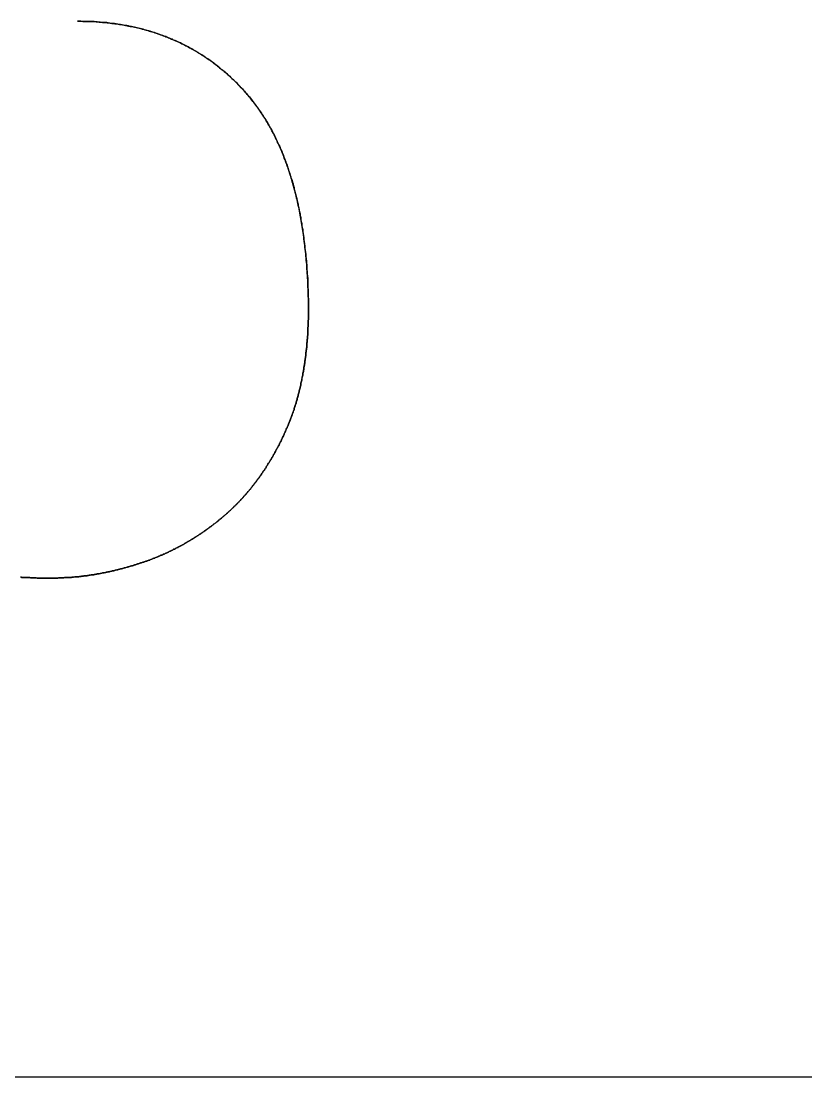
# Model space of a CAD drawing. Extents: x -0.7 to 36.3, y -28.5 to 29.4.
# Drawn here: x 19.4633 to 19.7788, y 19.2508 to 19.6755 of the extents above; entities that cross this region are included whole.
import ezdxf

# ---------------------------------------------------------------- set-up
doc = ezdxf.new("R2010")
doc.units = 0
doc.layers.add('LAYER_1', color=3, linetype='CONTINUOUS')
doc.layers.add('VECTOR_ETCH', color=5, linetype='CONTINUOUS')

msp = doc.modelspace()

# ---------------------------------------------------------------- linework, layer by layer
at = {"layer": 'LAYER_1'}
msp.add_line((18.91642, 19.25076), (21.26165, 19.25076), dxfattribs=at)
at = {"layer": 'VECTOR_ETCH'}
msp.add_polyline3d([(19.4632, 19.4518, 0), (19.4635, 19.4517, 0), (19.4637, 19.4517, 0), (19.464, 19.4517, 0), (19.4643, 19.4517, 0), (19.4646, 19.4517, 0), (19.4649, 19.4517, 0), (19.4651, 19.4516, 0), (19.4654, 19.4516, 0), (19.4657, 19.4516, 0), (19.466, 19.4516, 0), (19.4663, 19.4516, 0), (19.4666, 19.4516, 0), (19.4668, 19.4516, 0), (19.4671, 19.4515, 0), (19.4674, 19.4515, 0), (19.4677, 19.4515, 0), (19.468, 19.4515, 0), (19.4683, 19.4515, 0), (19.4686, 19.4515, 0), (19.4689, 19.4515, 0), (19.4691, 19.4515, 0), (19.4694, 19.4515, 0), (19.4697, 19.4514, 0), (19.47, 19.4514, 0), (19.4703, 19.4514, 0), (19.4706, 19.4514, 0), (19.4709, 19.4514, 0), (19.4712, 19.4514, 0), (19.4715, 19.4514, 0), (19.4718, 19.4514, 0), (19.4721, 19.4514, 0), (19.4724, 19.4514, 0), (19.4727, 19.4514, 0), (19.473, 19.4514, 0), (19.4733, 19.4514, 0), (19.4736, 19.4514, 0), (19.4739, 19.4514, 0), (19.4742, 19.4514, 0), (19.4745, 19.4514, 0), (19.4748, 19.4514, 0), (19.4751, 19.4514, 0), (19.4754, 19.4514, 0), (19.4757, 19.4514, 0), (19.476, 19.4514, 0), (19.4763, 19.4514, 0), (19.4766, 19.4514, 0), (19.4769, 19.4514, 0), (19.4772, 19.4514, 0), (19.4775, 19.4514, 0), (19.4778, 19.4514, 0), (19.4781, 19.4514, 0), (19.4784, 19.4515, 0), (19.4787, 19.4515, 0), (19.479, 19.4515, 0), (19.4793, 19.4515, 0), (19.4796, 19.4515, 0), (19.4799, 19.4515, 0), (19.4802, 19.4515, 0), (19.4805, 19.4515, 0), (19.4808, 19.4516, 0), (19.4811, 19.4516, 0), (19.4814, 19.4516, 0), (19.4817, 19.4516, 0), (19.482, 19.4516, 0), (19.4823, 19.4517, 0), (19.4826, 19.4517, 0), (19.4829, 19.4517, 0), (19.4832, 19.4517, 0), (19.4835, 19.4517, 0), (19.4838, 19.4518, 0), (19.4841, 19.4518, 0), (19.4844, 19.4518, 0), (19.4847, 19.4519, 0), (19.485, 19.4519, 0), (19.4853, 19.4519, 0), (19.4856, 19.4519, 0), (19.4859, 19.452, 0), (19.4862, 19.452, 0), (19.4865, 19.452, 0), (19.4868, 19.4521, 0), (19.4871, 19.4521, 0), (19.4874, 19.4521, 0), (19.4877, 19.4522, 0), (19.488, 19.4522, 0), (19.4883, 19.4522, 0), (19.4886, 19.4523, 0), (19.4889, 19.4523, 0), (19.4892, 19.4524, 0), (19.4895, 19.4524, 0), (19.4898, 19.4524, 0), (19.4901, 19.4525, 0), (19.4904, 19.4525, 0), (19.4907, 19.4526, 0), (19.491, 19.4526, 0), (19.4913, 19.4527, 0), (19.4916, 19.4527, 0), (19.4919, 19.4527, 0), (19.4922, 19.4528, 0), (19.4925, 19.4528, 0), (19.4928, 19.4529, 0), (19.4931, 19.4529, 0), (19.4934, 19.453, 0), (19.4937, 19.453, 0), (19.494, 19.4531, 0), (19.4943, 19.4531, 0), (19.4946, 19.4532, 0), (19.4949, 19.4533, 0), (19.4952, 19.4533, 0), (19.4955, 19.4534, 0), (19.4958, 19.4534, 0), (19.4961, 19.4535, 0), (19.4964, 19.4535, 0), (19.4967, 19.4536, 0), (19.497, 19.4537, 0), (19.4973, 19.4537, 0), (19.4976, 19.4538, 0), (19.4979, 19.4538, 0), (19.4982, 19.4539, 0), (19.4985, 19.454, 0), (19.4988, 19.454, 0), (19.4991, 19.4541, 0), (19.4994, 19.4542, 0), (19.4997, 19.4542, 0), (19.5, 19.4543, 0), (19.5003, 19.4544, 0), (19.5006, 19.4544, 0), (19.5009, 19.4545, 0), (19.5012, 19.4546, 0), (19.5015, 19.4547, 0), (19.5018, 19.4547, 0), (19.5021, 19.4548, 0), (19.5024, 19.4549, 0), (19.5027, 19.455, 0), (19.503, 19.455, 0), (19.5033, 19.4551, 0), (19.5036, 19.4552, 0), (19.5039, 19.4553, 0), (19.5042, 19.4553, 0), (19.5045, 19.4554, 0), (19.5048, 19.4555, 0), (19.5051, 19.4556, 0), (19.5054, 19.4557, 0), (19.5057, 19.4558, 0), (19.506, 19.4558, 0), (19.5063, 19.4559, 0), (19.5066, 19.456, 0), (19.5069, 19.4561, 0), (19.5072, 19.4562, 0), (19.5075, 19.4563, 0), (19.5078, 19.4564, 0), (19.5081, 19.4564, 0), (19.5084, 19.4565, 0), (19.5087, 19.4566, 0), (19.509, 19.4567, 0), (19.5093, 19.4568, 0), (19.5096, 19.4569, 0), (19.5099, 19.457, 0), (19.5102, 19.4571, 0), (19.5105, 19.4572, 0), (19.5108, 19.4573, 0), (19.5111, 19.4574, 0), (19.5114, 19.4575, 0), (19.5117, 19.4576, 0), (19.512, 19.4577, 0), (19.5123, 19.4578, 0), (19.5126, 19.4579, 0), (19.5129, 19.458, 0), (19.5132, 19.4581, 0), (19.5135, 19.4582, 0), (19.5138, 19.4583, 0), (19.5141, 19.4584, 0), (19.5144, 19.4585, 0), (19.5147, 19.4586, 0), (19.515, 19.4587, 0), (19.5153, 19.4589, 0), (19.5155, 19.459, 0), (19.5158, 19.4591, 0), (19.5161, 19.4592, 0), (19.5164, 19.4593, 0), (19.5167, 19.4594, 0), (19.517, 19.4595, 0), (19.5173, 19.4597, 0), (19.5176, 19.4598, 0), (19.5179, 19.4599, 0), (19.5182, 19.46, 0), (19.5185, 19.4601, 0), (19.5188, 19.4603, 0), (19.519, 19.4604, 0), (19.5193, 19.4605, 0), (19.5196, 19.4606, 0), (19.5199, 19.4607, 0), (19.5202, 19.4609, 0), (19.5205, 19.461, 0), (19.5208, 19.4611, 0), (19.521, 19.4612, 0), (19.5213, 19.4614, 0), (19.5216, 19.4615, 0), (19.5219, 19.4616, 0), (19.5222, 19.4618, 0), (19.5225, 19.4619, 0), (19.5227, 19.462, 0), (19.523, 19.4622, 0), (19.5233, 19.4623, 0), (19.5236, 19.4624, 0), (19.5239, 19.4626, 0), (19.5241, 19.4627, 0), (19.5244, 19.4629, 0), (19.5247, 19.463, 0), (19.525, 19.4631, 0), (19.5253, 19.4633, 0), (19.5255, 19.4634, 0), (19.5258, 19.4636, 0), (19.5261, 19.4637, 0), (19.5264, 19.4638, 0), (19.5266, 19.464, 0), (19.5269, 19.4641, 0), (19.5272, 19.4643, 0), (19.5275, 19.4644, 0), (19.5277, 19.4646, 0), (19.528, 19.4647, 0), (19.5283, 19.4649, 0), (19.5286, 19.465, 0), (19.5288, 19.4652, 0), (19.5291, 19.4653, 0), (19.5294, 19.4655, 0), (19.5296, 19.4657, 0), (19.5299, 19.4658, 0), (19.5302, 19.466, 0), (19.5305, 19.4661, 0), (19.5307, 19.4663, 0), (19.531, 19.4664, 0), (19.5313, 19.4666, 0), (19.5315, 19.4668, 0), (19.5318, 19.4669, 0), (19.5321, 19.4671, 0), (19.5323, 19.4673, 0), (19.5326, 19.4674, 0), (19.5329, 19.4676, 0), (19.5331, 19.4677, 0), (19.5334, 19.4679, 0), (19.5336, 19.4681, 0), (19.5339, 19.4683, 0), (19.5342, 19.4684, 0), (19.5344, 19.4686, 0), (19.5347, 19.4688, 0), (19.535, 19.4689, 0), (19.5352, 19.4691, 0), (19.5355, 19.4693, 0), (19.5357, 19.4695, 0), (19.536, 19.4696, 0), (19.5363, 19.4698, 0), (19.5365, 19.47, 0), (19.5368, 19.4702, 0), (19.537, 19.4704, 0), (19.5373, 19.4705, 0), (19.5375, 19.4707, 0), (19.5378, 19.4709, 0), (19.538, 19.4711, 0), (19.5383, 19.4713, 0), (19.5386, 19.4715, 0), (19.5388, 19.4716, 0), (19.5391, 19.4718, 0), (19.5393, 19.472, 0), (19.5396, 19.4722, 0), (19.5398, 19.4724, 0), (19.5401, 19.4726, 0), (19.5403, 19.4728, 0), (19.5406, 19.473, 0), (19.5408, 19.4732, 0), (19.5411, 19.4734, 0), (19.5413, 19.4735, 0), (19.5416, 19.4737, 0), (19.5418, 19.4739, 0), (19.5421, 19.4741, 0), (19.5423, 19.4743, 0), (19.5426, 19.4745, 0), (19.5428, 19.4747, 0), (19.5431, 19.4749, 0), (19.5433, 19.4751, 0), (19.5435, 19.4753, 0), (19.5438, 19.4755, 0), (19.544, 19.4757, 0), (19.5443, 19.476, 0), (19.5445, 19.4762, 0), (19.5448, 19.4764, 0), (19.545, 19.4766, 0), (19.5452, 19.4768, 0), (19.5455, 19.477, 0), (19.5457, 19.4772, 0), (19.546, 19.4774, 0), (19.5462, 19.4776, 0), (19.5464, 19.4778, 0), (19.5467, 19.4781, 0), (19.5469, 19.4783, 0), (19.5471, 19.4785, 0), (19.5474, 19.4787, 0), (19.5476, 19.4789, 0), (19.5478, 19.4791, 0), (19.5481, 19.4794, 0), (19.5483, 19.4796, 0), (19.5485, 19.4798, 0), (19.5488, 19.48, 0), (19.549, 19.4803, 0), (19.5492, 19.4805, 0), (19.5495, 19.4807, 0), (19.5497, 19.4809, 0), (19.5499, 19.4812, 0), (19.5501, 19.4814, 0), (19.5504, 19.4816, 0), (19.5506, 19.4819, 0), (19.5508, 19.4821, 0), (19.551, 19.4823, 0), (19.5513, 19.4826, 0), (19.5515, 19.4828, 0), (19.5517, 19.483, 0), (19.5519, 19.4833, 0), (19.5521, 19.4835, 0), (19.5524, 19.4837, 0), (19.5526, 19.484, 0), (19.5528, 19.4842, 0), (19.553, 19.4845, 0), (19.5532, 19.4847, 0), (19.5534, 19.4849, 0), (19.5537, 19.4852, 0), (19.5539, 19.4854, 0), (19.5541, 19.4857, 0), (19.5543, 19.4859, 0), (19.5545, 19.4862, 0), (19.5547, 19.4864, 0), (19.5549, 19.4867, 0), (19.5551, 19.4869, 0), (19.5553, 19.4872, 0), (19.5556, 19.4874, 0), (19.5558, 19.4877, 0), (19.556, 19.488, 0), (19.5562, 19.4882, 0), (19.5564, 19.4885, 0), (19.5566, 19.4887, 0), (19.5568, 19.489, 0), (19.557, 19.4893, 0), (19.5572, 19.4895, 0), (19.5574, 19.4898, 0), (19.5576, 19.49, 0), (19.5578, 19.4903, 0), (19.558, 19.4906, 0), (19.5582, 19.4908, 0), (19.5584, 19.4911, 0), (19.5586, 19.4914, 0), (19.5588, 19.4916, 0), (19.559, 19.4919, 0), (19.5592, 19.4922, 0), (19.5594, 19.4925, 0), (19.5596, 19.4927, 0), (19.5597, 19.493, 0), (19.5599, 19.4933, 0), (19.5601, 19.4936, 0), (19.5603, 19.4938, 0), (19.5605, 19.4941, 0), (19.5607, 19.4944, 0), (19.5609, 19.4947, 0), (19.5611, 19.495, 0), (19.5613, 19.4953, 0), (19.5614, 19.4955, 0), (19.5616, 19.4958, 0), (19.5618, 19.4961, 0), (19.562, 19.4964, 0), (19.5622, 19.4967, 0), (19.5624, 19.497, 0), (19.5625, 19.4973, 0), (19.5627, 19.4976, 0), (19.5629, 19.4978, 0), (19.5631, 19.4981, 0), (19.5633, 19.4984, 0), (19.5634, 19.4987, 0), (19.5636, 19.499, 0), (19.5638, 19.4993, 0), (19.564, 19.4996, 0), (19.5641, 19.4999, 0), (19.5643, 19.5002, 0), (19.5645, 19.5005, 0), (19.5647, 19.5008, 0), (19.5648, 19.5011, 0), (19.565, 19.5014, 0), (19.5652, 19.5017, 0), (19.5653, 19.502, 0), (19.5655, 19.5023, 0), (19.5657, 19.5026, 0), (19.5658, 19.503, 0), (19.566, 19.5033, 0), (19.5662, 19.5036, 0), (19.5663, 19.5039, 0), (19.5665, 19.5042, 0), (19.5667, 19.5045, 0), (19.5668, 19.5048, 0), (19.567, 19.5051, 0), (19.5672, 19.5055, 0), (19.5673, 19.5058, 0), (19.5675, 19.5061, 0), (19.5676, 19.5064, 0), (19.5678, 19.5067, 0), (19.568, 19.5071, 0), (19.5681, 19.5074, 0), (19.5683, 19.5077, 0), (19.5684, 19.508, 0), (19.5686, 19.5084, 0), (19.5687, 19.5087, 0), (19.5689, 19.509, 0), (19.569, 19.5093, 0), (19.5692, 19.5097, 0), (19.5693, 19.51, 0), (19.5695, 19.5103, 0), (19.5696, 19.5107, 0), (19.5698, 19.511, 0), (19.5699, 19.5113, 0), (19.5701, 19.5117, 0), (19.5702, 19.512, 0), (19.5704, 19.5123, 0), (19.5705, 19.5127, 0), (19.5707, 19.513, 0), (19.5708, 19.5134, 0), (19.5709, 19.5137, 0), (19.5711, 19.514, 0), (19.5712, 19.5144, 0), (19.5713, 19.5147, 0), (19.5715, 19.5151, 0), (19.5716, 19.5154, 0), (19.5717, 19.5158, 0), (19.5719, 19.5161, 0), (19.572, 19.5165, 0), (19.5721, 19.5168, 0), (19.5723, 19.5172, 0), (19.5724, 19.5175, 0), (19.5725, 19.5179, 0), (19.5726, 19.5183, 0), (19.5728, 19.5186, 0), (19.5729, 19.519, 0), (19.573, 19.5193, 0), (19.5731, 19.5197, 0), (19.5732, 19.5201, 0), (19.5733, 19.5204, 0), (19.5735, 19.5208, 0), (19.5736, 19.5212, 0), (19.5737, 19.5215, 0), (19.5738, 19.5219, 0), (19.5739, 19.5223, 0), (19.574, 19.5226, 0), (19.5741, 19.523, 0), (19.5742, 19.5234, 0), (19.5743, 19.5238, 0), (19.5744, 19.5241, 0), (19.5745, 19.5245, 0), (19.5746, 19.5249, 0), (19.5747, 19.5253, 0), (19.5748, 19.5256, 0), (19.5749, 19.526, 0), (19.575, 19.5264, 0), (19.5751, 19.5268, 0), (19.5752, 19.5272, 0), (19.5753, 19.5276, 0), (19.5754, 19.528, 0), (19.5755, 19.5283, 0), (19.5756, 19.5287, 0), (19.5757, 19.5291, 0), (19.5758, 19.5295, 0), (19.5758, 19.5299, 0), (19.5759, 19.5303, 0), (19.576, 19.5307, 0), (19.5761, 19.5311, 0), (19.5762, 19.5315, 0), (19.5763, 19.5319, 0), (19.5763, 19.5323, 0), (19.5764, 19.5327, 0), (19.5765, 19.5331, 0), (19.5766, 19.5335, 0), (19.5766, 19.5339, 0), (19.5767, 19.5343, 0), (19.5768, 19.5347, 0), (19.5768, 19.5351, 0), (19.5769, 19.5355, 0), (19.577, 19.5359, 0), (19.577, 19.5363, 0), (19.5771, 19.5368, 0), (19.5772, 19.5372, 0), (19.5772, 19.5376, 0), (19.5773, 19.538, 0), (19.5774, 19.5384, 0), (19.5774, 19.5388, 0), (19.5775, 19.5393, 0), (19.5775, 19.5397, 0), (19.5776, 19.5401, 0), (19.5776, 19.5405, 0), (19.5777, 19.5409, 0), (19.5777, 19.5414, 0), (19.5778, 19.5418, 0), (19.5778, 19.5422, 0), (19.5779, 19.5426, 0), (19.5779, 19.5431, 0), (19.578, 19.5435, 0), (19.578, 19.5439, 0), (19.5781, 19.5444, 0), (19.5781, 19.5448, 0), (19.5782, 19.5452, 0), (19.5782, 19.5457, 0), (19.5782, 19.5461, 0), (19.5783, 19.5465, 0), (19.5783, 19.547, 0), (19.5783, 19.5474, 0), (19.5784, 19.5479, 0), (19.5784, 19.5483, 0), (19.5784, 19.5488, 0), (19.5785, 19.5492, 0), (19.5785, 19.5496, 0), (19.5785, 19.5501, 0), (19.5786, 19.5505, 0), (19.5786, 19.551, 0), (19.5786, 19.5514, 0), (19.5786, 19.5519, 0), (19.5786, 19.5523, 0), (19.5787, 19.5528, 0), (19.5787, 19.5533, 0), (19.5787, 19.5537, 0), (19.5787, 19.5542, 0), (19.5787, 19.5546, 0), (19.5787, 19.5551, 0), (19.5788, 19.5555, 0), (19.5788, 19.556, 0), (19.5788, 19.5565, 0), (19.5788, 19.5569, 0), (19.5788, 19.5574, 0), (19.5788, 19.5579, 0), (19.5788, 19.5583, 0), (19.5788, 19.5588, 0), (19.5788, 19.5593, 0), (19.5788, 19.5597, 0), (19.5788, 19.5602, 0), (19.5788, 19.5611, 0), (19.5788, 19.562, 0), (19.5788, 19.563, 0), (19.5788, 19.5639, 0), (19.5787, 19.5649, 0), (19.5787, 19.5658, 0), (19.5787, 19.5667, 0), (19.5787, 19.5676, 0), (19.5786, 19.5686, 0), (19.5786, 19.5695, 0), (19.5785, 19.5704, 0), (19.5785, 19.5713, 0), (19.5784, 19.5722, 0), (19.5784, 19.5731, 0), (19.5783, 19.574, 0), (19.5783, 19.5749, 0), (19.5782, 19.5758, 0), (19.5781, 19.5767, 0), (19.5781, 19.5776, 0), (19.578, 19.5784, 0), (19.5779, 19.5793, 0), (19.5779, 19.5802, 0), (19.5778, 19.581, 0), (19.5777, 19.5819, 0), (19.5776, 19.5828, 0), (19.5775, 19.5836, 0), (19.5774, 19.5845, 0), (19.5773, 19.5853, 0), (19.5772, 19.5861, 0), (19.5771, 19.587, 0), (19.577, 19.5878, 0), (19.5769, 19.5886, 0), (19.5768, 19.5895, 0), (19.5767, 19.5903, 0), (19.5765, 19.5911, 0), (19.5764, 19.5919, 0), (19.5763, 19.5927, 0), (19.5762, 19.5935, 0), (19.576, 19.5943, 0), (19.5759, 19.5951, 0), (19.5758, 19.5959, 0), (19.5756, 19.5967, 0), (19.5755, 19.5975, 0), (19.5753, 19.5983, 0), (19.5752, 19.599, 0), (19.575, 19.5998, 0), (19.5749, 19.6006, 0), (19.5747, 19.6013, 0), (19.5745, 19.6021, 0), (19.5744, 19.6028, 0), (19.5742, 19.6036, 0), (19.574, 19.6043, 0), (19.5738, 19.6051, 0), (19.5737, 19.6058, 0), (19.5735, 19.6066, 0), (19.5733, 19.6073, 0), (19.5731, 19.608, 0), (19.5729, 19.6087, 0), (19.5727, 19.6095, 0), (19.5725, 19.6102, 0), (19.5723, 19.6109, 0), (19.5721, 19.6116, 0), (19.5719, 19.6123, 0), (19.5717, 19.613, 0), (19.5715, 19.6137, 0), (19.5712, 19.6144, 0), (19.571, 19.6151, 0), (19.5708, 19.6157, 0), (19.5706, 19.6164, 0), (19.5703, 19.6171, 0), (19.5701, 19.6178, 0), (19.5698, 19.6184, 0), (19.5696, 19.6191, 0), (19.5694, 19.6197, 0), (19.5691, 19.6204, 0), (19.5689, 19.621, 0), (19.5686, 19.6217, 0), (19.5683, 19.6223, 0), (19.5681, 19.623, 0), (19.5678, 19.6236, 0), (19.5676, 19.6242, 0), (19.5673, 19.6248, 0), (19.567, 19.6255, 0), (19.5667, 19.6261, 0), (19.5664, 19.6267, 0), (19.5662, 19.6273, 0), (19.5659, 19.6279, 0), (19.5656, 19.6285, 0), (19.5653, 19.6291, 0), (19.565, 19.6297, 0), (19.5647, 19.6303, 0), (19.5644, 19.6309, 0), (19.5641, 19.6314, 0), (19.5638, 19.632, 0), (19.5635, 19.6326, 0), (19.5631, 19.6332, 0), (19.5628, 19.6337, 0), (19.5625, 19.6343, 0), (19.5622, 19.6348, 0), (19.5618, 19.6354, 0), (19.5615, 19.6359, 0), (19.5612, 19.6365, 0), (19.5608, 19.637, 0), (19.5605, 19.6376, 0), (19.5602, 19.6381, 0), (19.5598, 19.6386, 0), (19.5594, 19.6391, 0), (19.5591, 19.6397, 0), (19.5587, 19.6402, 0), (19.5584, 19.6407, 0), (19.558, 19.6412, 0), (19.5576, 19.6417, 0), (19.5573, 19.6422, 0), (19.5569, 19.6427, 0), (19.5565, 19.6432, 0), (19.5561, 19.6437, 0), (19.5558, 19.6441, 0), (19.5554, 19.6446, 0), (19.555, 19.6451, 0), (19.5546, 19.6456, 0), (19.5542, 19.646, 0), (19.5538, 19.6465, 0), (19.5534, 19.6469, 0), (19.553, 19.6474, 0), (19.5526, 19.6478, 0), (19.5522, 19.6483, 0), (19.5517, 19.6487, 0), (19.5513, 19.6492, 0), (19.5509, 19.6496, 0), (19.5505, 19.65, 0), (19.5501, 19.6505, 0), (19.5496, 19.6509, 0), (19.5492, 19.6513, 0), (19.5488, 19.6517, 0), (19.5483, 19.6521, 0), (19.5479, 19.6526, 0), (19.5475, 19.653, 0), (19.547, 19.6534, 0), (19.5466, 19.6538, 0), (19.5462, 19.6542, 0), (19.5457, 19.6545, 0), (19.5453, 19.6549, 0), (19.5448, 19.6553, 0), (19.5444, 19.6557, 0), (19.5439, 19.6561, 0), (19.5435, 19.6564, 0), (19.543, 19.6568, 0), (19.5426, 19.6572, 0), (19.5421, 19.6575, 0), (19.5416, 19.6579, 0), (19.5412, 19.6583, 0), (19.5407, 19.6586, 0), (19.5402, 19.659, 0), (19.5398, 19.6593, 0), (19.5393, 19.6596, 0), (19.5388, 19.66, 0), (19.5383, 19.6603, 0), (19.5378, 19.6606, 0), (19.5374, 19.661, 0), (19.5369, 19.6613, 0), (19.5364, 19.6616, 0), (19.5359, 19.6619, 0), (19.5354, 19.6622, 0), (19.5349, 19.6625, 0), (19.5344, 19.6629, 0), (19.5339, 19.6632, 0), (19.5334, 19.6634, 0), (19.5329, 19.6637, 0), (19.5324, 19.664, 0), (19.5319, 19.6643, 0), (19.5314, 19.6646, 0), (19.5309, 19.6649, 0), (19.5304, 19.6652, 0), (19.5299, 19.6654, 0), (19.5294, 19.6657, 0), (19.5288, 19.666, 0), (19.5283, 19.6662, 0), (19.5278, 19.6665, 0), (19.5273, 19.6667, 0), (19.5267, 19.667, 0), (19.5262, 19.6672, 0), (19.5257, 19.6675, 0), (19.5252, 19.6677, 0), (19.5246, 19.6679, 0), (19.5241, 19.6682, 0), (19.5235, 19.6684, 0), (19.523, 19.6686, 0), (19.5225, 19.6688, 0), (19.5219, 19.6691, 0), (19.5214, 19.6693, 0), (19.5208, 19.6695, 0), (19.5203, 19.6697, 0), (19.5197, 19.6699, 0), (19.5191, 19.6701, 0), (19.5186, 19.6703, 0), (19.518, 19.6705, 0), (19.5175, 19.6707, 0), (19.5169, 19.6709, 0), (19.5163, 19.671, 0), (19.5158, 19.6712, 0), (19.5152, 19.6714, 0), (19.5146, 19.6716, 0), (19.514, 19.6717, 0), (19.5135, 19.6719, 0), (19.5129, 19.672, 0), (19.5123, 19.6722, 0), (19.5117, 19.6724, 0), (19.5111, 19.6725, 0), (19.5105, 19.6727, 0), (19.51, 19.6728, 0), (19.5094, 19.6729, 0), (19.5088, 19.6731, 0), (19.5082, 19.6732, 0), (19.5076, 19.6733, 0), (19.507, 19.6734, 0), (19.5064, 19.6736, 0), (19.5058, 19.6737, 0), (19.5052, 19.6738, 0), (19.5045, 19.6739, 0), (19.5039, 19.674, 0), (19.5033, 19.6741, 0), (19.5027, 19.6742, 0), (19.5021, 19.6743, 0), (19.5015, 19.6744, 0), (19.5008, 19.6745, 0), (19.5002, 19.6746, 0), (19.4996, 19.6746, 0), (19.499, 19.6747, 0), (19.4983, 19.6748, 0), (19.4977, 19.6749, 0), (19.4971, 19.6749, 0), (19.4964, 19.675, 0), (19.4958, 19.675, 0), (19.4951, 19.6751, 0), (19.4945, 19.6751, 0), (19.4938, 19.6752, 0), (19.4932, 19.6752, 0), (19.4926, 19.6753, 0), (19.4919, 19.6753, 0), (19.4912, 19.6753, 0), (19.4906, 19.6754, 0), (19.4899, 19.6754, 0), (19.4893, 19.6754, 0), (19.4886, 19.6754, 0), (19.4879, 19.6754, 0), (19.4873, 19.6755, 0), (19.4866, 19.6755, 0), (19.4859, 19.6755, 0), (19.4861, 19.6755, 0), (19.4868, 19.6755, 0), (19.4875, 19.6755, 0), (19.4881, 19.6754, 0), (19.4888, 19.6754, 0), (19.4894, 19.6754, 0), (19.4901, 19.6754, 0), (19.4908, 19.6754, 0), (19.4914, 19.6753, 0), (19.4921, 19.6753, 0), (19.4927, 19.6753, 0), (19.4934, 19.6752, 0), (19.494, 19.6752, 0), (19.4947, 19.6751, 0), (19.4953, 19.6751, 0), (19.496, 19.675, 0), (19.4966, 19.675, 0), (19.4972, 19.6749, 0), (19.4979, 19.6748, 0), (19.4985, 19.6748, 0), (19.4991, 19.6747, 0), (19.4998, 19.6746, 0), (19.5004, 19.6745, 0), (19.501, 19.6744, 0), (19.5016, 19.6744, 0), (19.5023, 19.6743, 0), (19.5029, 19.6742, 0), (19.5035, 19.6741, 0), (19.5041, 19.674, 0), (19.5047, 19.6739, 0), (19.5053, 19.6738, 0), (19.5059, 19.6736, 0), (19.5065, 19.6735, 0), (19.5071, 19.6734, 0), (19.5077, 19.6733, 0), (19.5083, 19.6732, 0), (19.5089, 19.673, 0), (19.5095, 19.6729, 0), (19.5101, 19.6728, 0), (19.5107, 19.6726, 0), (19.5113, 19.6725, 0), (19.5119, 19.6723, 0), (19.5125, 19.6722, 0), (19.513, 19.672, 0), (19.5136, 19.6718, 0), (19.5142, 19.6717, 0), (19.5148, 19.6715, 0), (19.5153, 19.6713, 0), (19.5159, 19.6712, 0), (19.5165, 19.671, 0), (19.5171, 19.6708, 0), (19.5176, 19.6706, 0), (19.5182, 19.6704, 0), (19.5187, 19.6702, 0), (19.5193, 19.67, 0), (19.5199, 19.6698, 0), (19.5204, 19.6696, 0), (19.521, 19.6694, 0), (19.5215, 19.6692, 0), (19.5221, 19.669, 0), (19.5226, 19.6688, 0), (19.5231, 19.6686, 0), (19.5237, 19.6683, 0), (19.5242, 19.6681, 0), (19.5248, 19.6679, 0), (19.5253, 19.6676, 0), (19.5258, 19.6674, 0), (19.5264, 19.6672, 0), (19.5269, 19.6669, 0), (19.5274, 19.6667, 0), (19.5279, 19.6664, 0), (19.5285, 19.6661, 0), (19.529, 19.6659, 0), (19.5295, 19.6656, 0), (19.53, 19.6654, 0), (19.5305, 19.6651, 0), (19.531, 19.6648, 0), (19.5316, 19.6645, 0), (19.5321, 19.6642, 0), (19.5326, 19.664, 0), (19.5331, 19.6637, 0), (19.5336, 19.6634, 0), (19.5341, 19.6631, 0), (19.5346, 19.6628, 0), (19.5351, 19.6625, 0), (19.5355, 19.6622, 0), (19.536, 19.6618, 0), (19.5365, 19.6615, 0), (19.537, 19.6612, 0), (19.5375, 19.6609, 0), (19.538, 19.6606, 0), (19.5385, 19.6602, 0), (19.5389, 19.6599, 0), (19.5394, 19.6596, 0), (19.5399, 19.6592, 0), (19.5404, 19.6589, 0), (19.5408, 19.6585, 0), (19.5413, 19.6582, 0), (19.5418, 19.6578, 0), (19.5422, 19.6574, 0), (19.5427, 19.6571, 0), (19.5431, 19.6567, 0), (19.5436, 19.6563, 0), (19.544, 19.656, 0), (19.5445, 19.6556, 0), (19.5449, 19.6552, 0), (19.5454, 19.6548, 0), (19.5458, 19.6544, 0), (19.5463, 19.654, 0), (19.5467, 19.6537, 0), (19.5472, 19.6533, 0), (19.5476, 19.6528, 0), (19.548, 19.6524, 0), (19.5485, 19.652, 0), (19.5489, 19.6516, 0), (19.5493, 19.6512, 0), (19.5498, 19.6508, 0), (19.5502, 19.6504, 0), (19.5506, 19.6499, 0), (19.551, 19.6495, 0), (19.5514, 19.6491, 0), (19.5519, 19.6486, 0), (19.5523, 19.6482, 0), (19.5527, 19.6477, 0), (19.5531, 19.6473, 0), (19.5535, 19.6468, 0), (19.5539, 19.6464, 0), (19.5543, 19.6459, 0), (19.5547, 19.6454, 0), (19.5551, 19.645, 0), (19.5555, 19.6445, 0), (19.5559, 19.644, 0), (19.5562, 19.6435, 0), (19.5566, 19.643, 0), (19.557, 19.6425, 0), (19.5574, 19.642, 0), (19.5577, 19.6416, 0), (19.5581, 19.641, 0), (19.5585, 19.6405, 0), (19.5588, 19.64, 0), (19.5592, 19.6395, 0), (19.5595, 19.639, 0), (19.5599, 19.6385, 0), (19.5602, 19.6379, 0), (19.5606, 19.6374, 0), (19.5609, 19.6369, 0), (19.5613, 19.6363, 0), (19.5616, 19.6358, 0), (19.5619, 19.6352, 0), (19.5623, 19.6347, 0), (19.5626, 19.6341, 0), (19.5629, 19.6336, 0), (19.5632, 19.633, 0), (19.5635, 19.6324, 0), (19.5639, 19.6319, 0), (19.5642, 19.6313, 0), (19.5645, 19.6307, 0), (19.5648, 19.6301, 0), (19.5651, 19.6295, 0), (19.5654, 19.6289, 0), (19.5657, 19.6283, 0), (19.566, 19.6277, 0), (19.5662, 19.6271, 0), (19.5665, 19.6265, 0), (19.5668, 19.6259, 0), (19.5671, 19.6253, 0), (19.5674, 19.6247, 0), (19.5676, 19.624, 0), (19.5679, 19.6234, 0), (19.5682, 19.6228, 0), (19.5684, 19.6221, 0), (19.5687, 19.6215, 0), (19.5689, 19.6209, 0), (19.5692, 19.6202, 0), (19.5694, 19.6196, 0), (19.5697, 19.6189, 0), (19.5699, 19.6182, 0), (19.5702, 19.6176, 0), (19.5704, 19.6169, 0), (19.5706, 19.6162, 0), (19.5708, 19.6155, 0), (19.5711, 19.6149, 0), (19.5713, 19.6142, 0), (19.5715, 19.6135, 0), (19.5717, 19.6128, 0), (19.5719, 19.6121, 0), (19.5722, 19.6114, 0), (19.5724, 19.6107, 0), (19.5726, 19.61, 0), (19.5728, 19.6093, 0), (19.573, 19.6085, 0), (19.5731, 19.6078, 0), (19.5733, 19.6071, 0), (19.5735, 19.6064, 0), (19.5737, 19.6056, 0), (19.5739, 19.6049, 0), (19.5741, 19.6041, 0), (19.5742, 19.6034, 0), (19.5744, 19.6026, 0), (19.5746, 19.6019, 0), (19.5747, 19.6011, 0), (19.5749, 19.6004, 0), (19.5751, 19.5996, 0), (19.5752, 19.5988, 0), (19.5754, 19.598, 0), (19.5755, 19.5973, 0), (19.5757, 19.5965, 0), (19.5758, 19.5957, 0), (19.5759, 19.5949, 0), (19.5761, 19.5941, 0), (19.5762, 19.5933, 0), (19.5763, 19.5925, 0), (19.5765, 19.5917, 0), (19.5766, 19.5909, 0), (19.5767, 19.5901, 0), (19.5768, 19.5892, 0), (19.5769, 19.5884, 0), (19.577, 19.5876, 0), (19.5771, 19.5868, 0), (19.5772, 19.5859, 0), (19.5773, 19.5851, 0), (19.5774, 19.5842, 0), (19.5775, 19.5834, 0), (19.5776, 19.5825, 0), (19.5777, 19.5817, 0), (19.5778, 19.5808, 0), (19.5779, 19.5799, 0), (19.578, 19.5791, 0), (19.578, 19.5782, 0), (19.5781, 19.5773, 0), (19.5782, 19.5764, 0), (19.5782, 19.5756, 0), (19.5783, 19.5747, 0), (19.5783, 19.5738, 0), (19.5784, 19.5729, 0), (19.5785, 19.572, 0), (19.5785, 19.5711, 0), (19.5785, 19.5702, 0), (19.5786, 19.5692, 0), (19.5786, 19.5683, 0), (19.5787, 19.5674, 0), (19.5787, 19.5665, 0), (19.5787, 19.5655, 0), (19.5787, 19.5646, 0), (19.5788, 19.5637, 0), (19.5788, 19.5627, 0), (19.5788, 19.5618, 0), (19.5788, 19.5608, 0), (19.5788, 19.5601, 0), (19.5788, 19.5596, 0), (19.5788, 19.5591, 0), (19.5788, 19.5587, 0), (19.5788, 19.5582, 0), (19.5788, 19.5577, 0), (19.5788, 19.5573, 0), (19.5788, 19.5568, 0), (19.5788, 19.5563, 0), (19.5788, 19.5559, 0), (19.5788, 19.5554, 0), (19.5787, 19.555, 0), (19.5787, 19.5545, 0), (19.5787, 19.554, 0), (19.5787, 19.5536, 0), (19.5787, 19.5531, 0), (19.5787, 19.5527, 0), (19.5786, 19.5522, 0), (19.5786, 19.5518, 0), (19.5786, 19.5513, 0), (19.5786, 19.5509, 0), (19.5785, 19.5504, 0), (19.5785, 19.55, 0), (19.5785, 19.5495, 0), (19.5785, 19.5491, 0), (19.5784, 19.5486, 0), (19.5784, 19.5482, 0), (19.5784, 19.5477, 0), (19.5783, 19.5473, 0), (19.5783, 19.5469, 0), (19.5783, 19.5464, 0), (19.5782, 19.546, 0), (19.5782, 19.5456, 0), (19.5781, 19.5451, 0), (19.5781, 19.5447, 0), (19.5781, 19.5442, 0), (19.578, 19.5438, 0), (19.578, 19.5434, 0), (19.5779, 19.543, 0), (19.5779, 19.5425, 0), (19.5778, 19.5421, 0), (19.5778, 19.5417, 0), (19.5777, 19.5412, 0), (19.5777, 19.5408, 0), (19.5776, 19.5404, 0), (19.5776, 19.54, 0), (19.5775, 19.5396, 0), (19.5775, 19.5391, 0), (19.5774, 19.5387, 0), (19.5773, 19.5383, 0), (19.5773, 19.5379, 0), (19.5772, 19.5375, 0), (19.5772, 19.5371, 0), (19.5771, 19.5366, 0), (19.577, 19.5362, 0), (19.577, 19.5358, 0), (19.5769, 19.5354, 0), (19.5768, 19.535, 0), (19.5768, 19.5346, 0), (19.5767, 19.5342, 0), (19.5766, 19.5338, 0), (19.5765, 19.5334, 0), (19.5765, 19.533, 0), (19.5764, 19.5326, 0), (19.5763, 19.5322, 0), (19.5762, 19.5318, 0), (19.5762, 19.5314, 0), (19.5761, 19.531, 0), (19.576, 19.5306, 0), (19.5759, 19.5302, 0), (19.5758, 19.5298, 0), (19.5757, 19.5294, 0), (19.5757, 19.529, 0), (19.5756, 19.5286, 0), (19.5755, 19.5282, 0), (19.5754, 19.5278, 0), (19.5753, 19.5275, 0), (19.5752, 19.5271, 0), (19.5751, 19.5267, 0), (19.575, 19.5263, 0), (19.5749, 19.5259, 0), (19.5748, 19.5255, 0), (19.5747, 19.5252, 0), (19.5746, 19.5248, 0), (19.5745, 19.5244, 0), (19.5744, 19.524, 0), (19.5743, 19.5237, 0), (19.5742, 19.5233, 0), (19.5741, 19.5229, 0), (19.574, 19.5225, 0), (19.5739, 19.5222, 0), (19.5738, 19.5218, 0), (19.5737, 19.5214, 0), (19.5735, 19.5211, 0), (19.5734, 19.5207, 0), (19.5733, 19.5203, 0), (19.5732, 19.52, 0), (19.5731, 19.5196, 0), (19.573, 19.5192, 0), (19.5728, 19.5189, 0), (19.5727, 19.5185, 0), (19.5726, 19.5182, 0), (19.5725, 19.5178, 0), (19.5723, 19.5175, 0), (19.5722, 19.5171, 0), (19.5721, 19.5167, 0), (19.572, 19.5164, 0), (19.5718, 19.516, 0), (19.5717, 19.5157, 0), (19.5716, 19.5153, 0), (19.5714, 19.515, 0), (19.5713, 19.5146, 0), (19.5712, 19.5143, 0), (19.571, 19.514, 0), (19.5709, 19.5136, 0), (19.5708, 19.5133, 0), (19.5706, 19.5129, 0), (19.5705, 19.5126, 0), (19.5703, 19.5123, 0), (19.5702, 19.5119, 0), (19.57, 19.5116, 0), (19.5699, 19.5112, 0), (19.5697, 19.5109, 0), (19.5696, 19.5106, 0), (19.5695, 19.5102, 0), (19.5693, 19.5099, 0), (19.5691, 19.5096, 0), (19.569, 19.5093, 0), (19.5688, 19.5089, 0), (19.5687, 19.5086, 0), (19.5685, 19.5083, 0), (19.5684, 19.5079, 0), (19.5682, 19.5076, 0), (19.5681, 19.5073, 0), (19.5679, 19.507, 0), (19.5678, 19.5067, 0), (19.5676, 19.5063, 0), (19.5674, 19.506, 0), (19.5673, 19.5057, 0), (19.5671, 19.5054, 0), (19.567, 19.5051, 0), (19.5668, 19.5047, 0), (19.5666, 19.5044, 0), (19.5665, 19.5041, 0), (19.5663, 19.5038, 0), (19.5661, 19.5035, 0), (19.566, 19.5032, 0), (19.5658, 19.5029, 0), (19.5656, 19.5026, 0), (19.5655, 19.5023, 0), (19.5653, 19.502, 0), (19.5651, 19.5016, 0), (19.565, 19.5013, 0), (19.5648, 19.501, 0), (19.5646, 19.5007, 0), (19.5644, 19.5004, 0), (19.5643, 19.5001, 0), (19.5641, 19.4998, 0), (19.5639, 19.4995, 0), (19.5637, 19.4992, 0), (19.5636, 19.4989, 0), (19.5634, 19.4986, 0), (19.5632, 19.4983, 0), (19.563, 19.4981, 0), (19.5629, 19.4978, 0), (19.5627, 19.4975, 0), (19.5625, 19.4972, 0), (19.5623, 19.4969, 0), (19.5621, 19.4966, 0), (19.5619, 19.4963, 0), (19.5618, 19.496, 0), (19.5616, 19.4957, 0), (19.5614, 19.4955, 0), (19.5612, 19.4952, 0), (19.561, 19.4949, 0), (19.5608, 19.4946, 0), (19.5606, 19.4943, 0), (19.5605, 19.494, 0), (19.5603, 19.4938, 0), (19.5601, 19.4935, 0), (19.5599, 19.4932, 0), (19.5597, 19.4929, 0), (19.5595, 19.4927, 0), (19.5593, 19.4924, 0), (19.5591, 19.4921, 0), (19.5589, 19.4918, 0), (19.5587, 19.4916, 0), (19.5585, 19.4913, 0), (19.5583, 19.491, 0), (19.5581, 19.4908, 0), (19.5579, 19.4905, 0), (19.5577, 19.4902, 0), (19.5575, 19.49, 0), (19.5573, 19.4897, 0), (19.5571, 19.4894, 0), (19.5569, 19.4892, 0), (19.5567, 19.4889, 0), (19.5565, 19.4887, 0), (19.5563, 19.4884, 0), (19.5561, 19.4881, 0), (19.5559, 19.4879, 0), (19.5557, 19.4876, 0), (19.5555, 19.4874, 0), (19.5553, 19.4871, 0), (19.5551, 19.4869, 0), (19.5549, 19.4866, 0), (19.5547, 19.4864, 0), (19.5544, 19.4861, 0), (19.5542, 19.4859, 0), (19.554, 19.4856, 0), (19.5538, 19.4854, 0), (19.5536, 19.4851, 0), (19.5534, 19.4849, 0), (19.5532, 19.4846, 0), (19.553, 19.4844, 0), (19.5527, 19.4842, 0), (19.5525, 19.4839, 0), (19.5523, 19.4837, 0), (19.5521, 19.4834, 0), (19.5519, 19.4832, 0), (19.5516, 19.483, 0), (19.5514, 19.4827, 0), (19.5512, 19.4825, 0), (19.551, 19.4823, 0), (19.5508, 19.482, 0), (19.5505, 19.4818, 0), (19.5503, 19.4816, 0), (19.5501, 19.4813, 0), (19.5499, 19.4811, 0), (19.5496, 19.4809, 0), (19.5494, 19.4806, 0), (19.5492, 19.4804, 0), (19.5489, 19.4802, 0), (19.5487, 19.48, 0), (19.5485, 19.4797, 0), (19.5483, 19.4795, 0), (19.548, 19.4793, 0), (19.5478, 19.4791, 0), (19.5476, 19.4789, 0), (19.5473, 19.4786, 0), (19.5471, 19.4784, 0), (19.5468, 19.4782, 0), (19.5466, 19.478, 0), (19.5464, 19.4778, 0), (19.5461, 19.4776, 0), (19.5459, 19.4774, 0), (19.5457, 19.4771, 0), (19.5454, 19.4769, 0), (19.5452, 19.4767, 0), (19.5449, 19.4765, 0), (19.5447, 19.4763, 0), (19.5445, 19.4761, 0), (19.5442, 19.4759, 0), (19.544, 19.4757, 0), (19.5437, 19.4755, 0), (19.5435, 19.4753, 0), (19.5432, 19.4751, 0), (19.543, 19.4749, 0), (19.5427, 19.4747, 0), (19.5425, 19.4745, 0), (19.5422, 19.4743, 0), (19.542, 19.4741, 0), (19.5418, 19.4739, 0), (19.5415, 19.4737, 0), (19.5413, 19.4735, 0), (19.541, 19.4733, 0), (19.5408, 19.4731, 0), (19.5405, 19.4729, 0), (19.5403, 19.4727, 0), (19.54, 19.4725, 0), (19.5398, 19.4723, 0), (19.5395, 19.4721, 0), (19.5392, 19.472, 0), (19.539, 19.4718, 0), (19.5387, 19.4716, 0), (19.5385, 19.4714, 0), (19.5382, 19.4712, 0), (19.538, 19.471, 0), (19.5377, 19.4708, 0), (19.5375, 19.4707, 0), (19.5372, 19.4705, 0), (19.537, 19.4703, 0), (19.5367, 19.4701, 0), (19.5364, 19.4699, 0), (19.5362, 19.4698, 0), (19.5359, 19.4696, 0), (19.5357, 19.4694, 0), (19.5354, 19.4692, 0), (19.5351, 19.4691, 0), (19.5349, 19.4689, 0), (19.5346, 19.4687, 0), (19.5344, 19.4685, 0), (19.5341, 19.4684, 0), (19.5338, 19.4682, 0), (19.5336, 19.468, 0), (19.5333, 19.4679, 0), (19.533, 19.4677, 0), (19.5328, 19.4675, 0), (19.5325, 19.4674, 0), (19.5323, 19.4672, 0), (19.532, 19.467, 0), (19.5317, 19.4669, 0), (19.5315, 19.4667, 0), (19.5312, 19.4666, 0), (19.5309, 19.4664, 0), (19.5306, 19.4662, 0), (19.5304, 19.4661, 0), (19.5301, 19.4659, 0), (19.5298, 19.4658, 0), (19.5296, 19.4656, 0), (19.5293, 19.4655, 0), (19.529, 19.4653, 0), (19.5288, 19.4651, 0), (19.5285, 19.465, 0), (19.5282, 19.4648, 0), (19.5279, 19.4647, 0), (19.5277, 19.4645, 0), (19.5274, 19.4644, 0), (19.5271, 19.4642, 0), (19.5268, 19.4641, 0), (19.5266, 19.464, 0), (19.5263, 19.4638, 0), (19.526, 19.4637, 0), (19.5257, 19.4635, 0), (19.5255, 19.4634, 0), (19.5252, 19.4632, 0), (19.5249, 19.4631, 0), (19.5246, 19.463, 0), (19.5244, 19.4628, 0), (19.5241, 19.4627, 0), (19.5238, 19.4625, 0), (19.5235, 19.4624, 0), (19.5232, 19.4623, 0), (19.5229, 19.4621, 0), (19.5227, 19.462, 0), (19.5224, 19.4619, 0), (19.5221, 19.4617, 0), (19.5218, 19.4616, 0), (19.5215, 19.4615, 0), (19.5213, 19.4613, 0), (19.521, 19.4612, 0), (19.5207, 19.4611, 0), (19.5204, 19.461, 0), (19.5201, 19.4608, 0), (19.5198, 19.4607, 0), (19.5195, 19.4606, 0), (19.5192, 19.4605, 0), (19.519, 19.4603, 0), (19.5187, 19.4602, 0), (19.5184, 19.4601, 0), (19.5181, 19.46, 0), (19.5178, 19.4599, 0), (19.5175, 19.4597, 0), (19.5172, 19.4596, 0), (19.5169, 19.4595, 0), (19.5166, 19.4594, 0), (19.5163, 19.4593, 0), (19.5161, 19.4592, 0), (19.5158, 19.4591, 0), (19.5155, 19.4589, 0), (19.5152, 19.4588, 0), (19.5149, 19.4587, 0), (19.5146, 19.4586, 0), (19.5143, 19.4585, 0), (19.514, 19.4584, 0), (19.5137, 19.4583, 0), (19.5134, 19.4582, 0), (19.5131, 19.4581, 0), (19.5128, 19.458, 0), (19.5125, 19.4579, 0), (19.5122, 19.4578, 0), (19.5119, 19.4577, 0), (19.5116, 19.4576, 0), (19.5113, 19.4575, 0), (19.511, 19.4574, 0), (19.5107, 19.4573, 0), (19.5104, 19.4572, 0), (19.5101, 19.4571, 0), (19.5098, 19.457, 0), (19.5095, 19.4569, 0), (19.5092, 19.4568, 0), (19.5089, 19.4567, 0), (19.5086, 19.4566, 0), (19.5083, 19.4565, 0), (19.508, 19.4564, 0), (19.5077, 19.4563, 0), (19.5074, 19.4562, 0), (19.5071, 19.4562, 0), (19.5068, 19.4561, 0), (19.5065, 19.456, 0), (19.5062, 19.4559, 0), (19.5059, 19.4558, 0), (19.5056, 19.4557, 0), (19.5053, 19.4556, 0), (19.505, 19.4556, 0), (19.5047, 19.4555, 0), (19.5044, 19.4554, 0), (19.5041, 19.4553, 0), (19.5038, 19.4552, 0), (19.5035, 19.4552, 0), (19.5032, 19.4551, 0), (19.5029, 19.455, 0), (19.5026, 19.4549, 0), (19.5023, 19.4549, 0), (19.502, 19.4548, 0), (19.5017, 19.4547, 0), (19.5014, 19.4546, 0), (19.5011, 19.4546, 0), (19.5008, 19.4545, 0), (19.5005, 19.4544, 0), (19.5002, 19.4544, 0), (19.4999, 19.4543, 0), (19.4996, 19.4542, 0), (19.4993, 19.4541, 0), (19.499, 19.4541, 0), (19.4987, 19.454, 0), (19.4984, 19.454, 0), (19.4981, 19.4539, 0), (19.4978, 19.4538, 0), (19.4975, 19.4538, 0), (19.4972, 19.4537, 0), (19.4969, 19.4536, 0), (19.4966, 19.4536, 0), (19.4963, 19.4535, 0), (19.496, 19.4535, 0), (19.4957, 19.4534, 0), (19.4954, 19.4533, 0), (19.4951, 19.4533, 0), (19.4948, 19.4532, 0), (19.4945, 19.4532, 0), (19.4942, 19.4531, 0), (19.4939, 19.4531, 0), (19.4936, 19.453, 0), (19.4933, 19.453, 0), (19.493, 19.4529, 0), (19.4927, 19.4529, 0), (19.4924, 19.4528, 0), (19.4921, 19.4528, 0), (19.4918, 19.4527, 0), (19.4915, 19.4527, 0), (19.4912, 19.4526, 0), (19.4909, 19.4526, 0), (19.4906, 19.4526, 0), (19.4903, 19.4525, 0), (19.49, 19.4525, 0), (19.4897, 19.4524, 0), (19.4894, 19.4524, 0), (19.4891, 19.4523, 0), (19.4888, 19.4523, 0), (19.4885, 19.4523, 0), (19.4882, 19.4522, 0), (19.4879, 19.4522, 0), (19.4876, 19.4522, 0), (19.4873, 19.4521, 0), (19.487, 19.4521, 0), (19.4867, 19.4521, 0), (19.4864, 19.452, 0), (19.4861, 19.452, 0), (19.4858, 19.452, 0), (19.4855, 19.4519, 0), (19.4852, 19.4519, 0), (19.4849, 19.4519, 0), (19.4846, 19.4518, 0), (19.4843, 19.4518, 0), (19.484, 19.4518, 0), (19.4837, 19.4518, 0), (19.4834, 19.4517, 0), (19.4831, 19.4517, 0), (19.4828, 19.4517, 0), (19.4825, 19.4517, 0), (19.4822, 19.4517, 0), (19.4819, 19.4516, 0), (19.4816, 19.4516, 0), (19.4813, 19.4516, 0), (19.481, 19.4516, 0), (19.4807, 19.4516, 0), (19.4804, 19.4515, 0), (19.4801, 19.4515, 0), (19.4798, 19.4515, 0), (19.4795, 19.4515, 0), (19.4792, 19.4515, 0), (19.4789, 19.4515, 0), (19.4786, 19.4515, 0), (19.4783, 19.4515, 0), (19.478, 19.4514, 0), (19.4777, 19.4514, 0), (19.4774, 19.4514, 0), (19.4771, 19.4514, 0), (19.4768, 19.4514, 0), (19.4765, 19.4514, 0), (19.4762, 19.4514, 0), (19.4759, 19.4514, 0), (19.4756, 19.4514, 0), (19.4753, 19.4514, 0), (19.475, 19.4514, 0), (19.4747, 19.4514, 0), (19.4744, 19.4514, 0), (19.4741, 19.4514, 0), (19.4738, 19.4514, 0), (19.4735, 19.4514, 0), (19.4732, 19.4514, 0), (19.4729, 19.4514, 0), (19.4726, 19.4514, 0), (19.4723, 19.4514, 0), (19.472, 19.4514, 0), (19.4717, 19.4514, 0), (19.4714, 19.4514, 0), (19.4711, 19.4514, 0), (19.4708, 19.4514, 0), (19.4705, 19.4514, 0), (19.4702, 19.4514, 0), (19.4699, 19.4514, 0), (19.4696, 19.4514, 0), (19.4694, 19.4515, 0), (19.4691, 19.4515, 0), (19.4688, 19.4515, 0), (19.4685, 19.4515, 0), (19.4682, 19.4515, 0), (19.4679, 19.4515, 0), (19.4676, 19.4515, 0), (19.4673, 19.4515, 0), (19.4671, 19.4515, 0), (19.4668, 19.4516, 0), (19.4665, 19.4516, 0), (19.4662, 19.4516, 0), (19.4659, 19.4516, 0), (19.4656, 19.4516, 0), (19.4654, 19.4516, 0), (19.4651, 19.4516, 0), (19.4648, 19.4517, 0), (19.4645, 19.4517, 0), (19.4642, 19.4517, 0), (19.4639, 19.4517, 0), (19.4637, 19.4517, 0), (19.4634, 19.4518, 0), (19.4631, 19.4518, 0)], dxfattribs=at)

doc.saveas('drawing.dxf')
